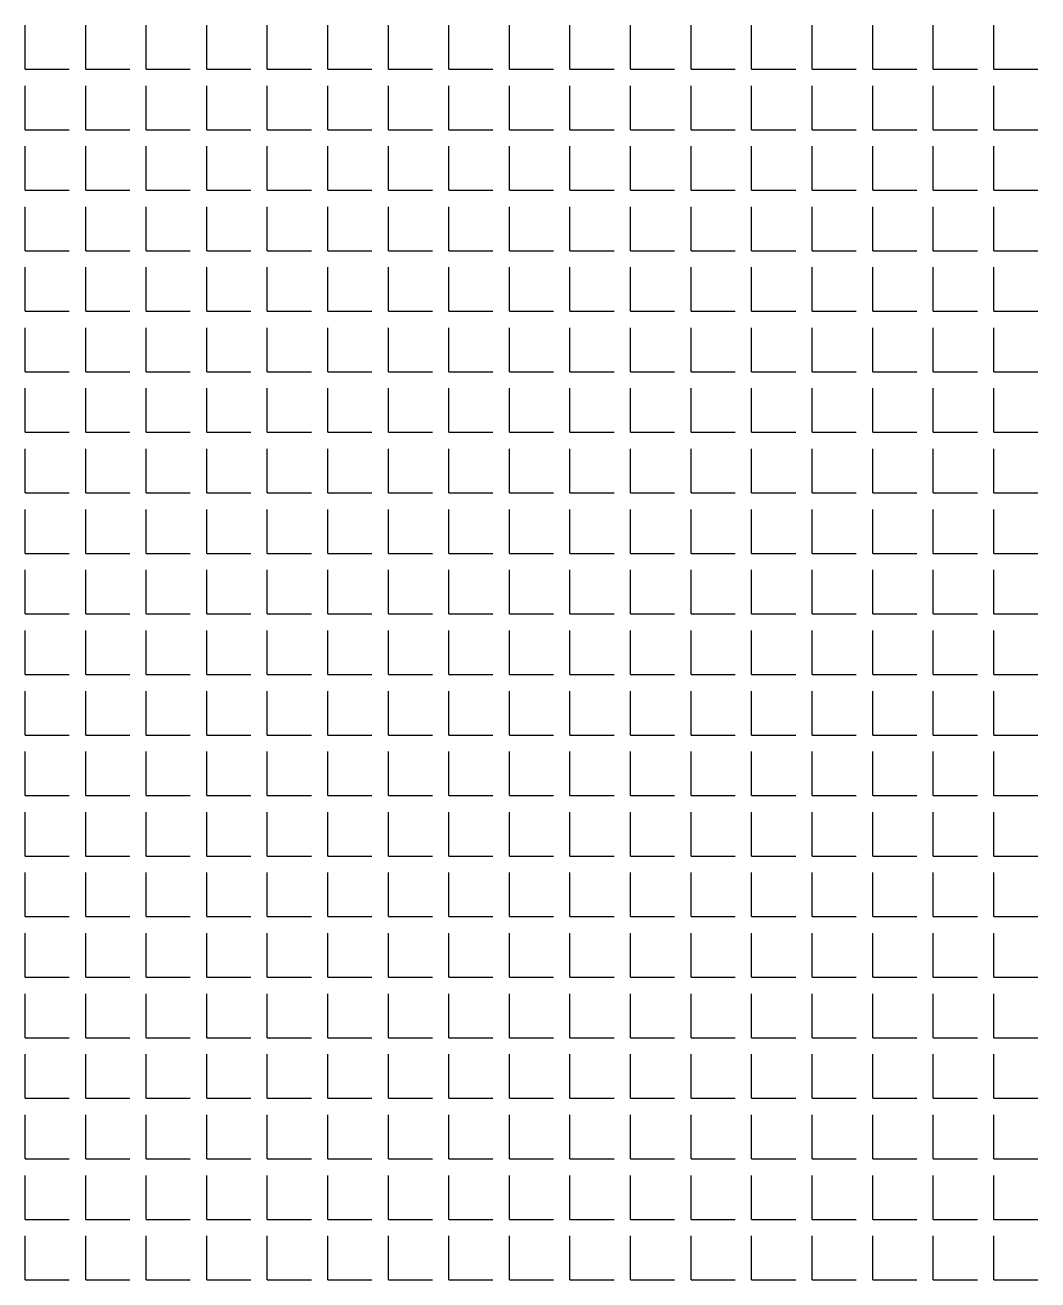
# Model space of a CAD drawing. Header units: millimetres. Extents: x -2063041 to -1932644, y 197605868 to 197643080.
# Drawn here: x -2047308.3 to -2047221.1, y 197627154.7 to 197627262.8 of the extents above; entities that cross this region are included whole.
import ezdxf

# ---------------------------------------------------------------- set-up
doc = ezdxf.new("R2010")
doc.units = ezdxf.units.MM
doc.layers.add('СКУД', color=7, linetype='Continuous')

msp = doc.modelspace()

# ---------------------------------------------------------------- linework, layer by layer
at = {"layer": 'СКУД', "color": 18, "true_color": 0x000000}
for p, q in [((-2047308.32, 197627258.99), (-2047308.32, 197627262.78)), ((-2047303.1, 197627258.99), (-2047303.1, 197627262.78)), ((-2047297.89, 197627258.99), (-2047297.89, 197627262.78)), ((-2047292.68, 197627258.99), (-2047292.68, 197627262.78)), ((-2047287.46, 197627258.99), (-2047287.46, 197627262.78)), ((-2047282.25, 197627258.99), (-2047282.25, 197627262.78)), ((-2047277.04, 197627258.99), (-2047277.04, 197627262.78)), ((-2047271.82, 197627258.99), (-2047271.82, 197627262.78)), ((-2047266.61, 197627258.99), (-2047266.61, 197627262.78)), ((-2047261.4, 197627258.99), (-2047261.4, 197627262.78)), ((-2047256.18, 197627258.99), (-2047256.18, 197627262.78)), ((-2047250.97, 197627258.99), (-2047250.97, 197627262.78)), ((-2047245.76, 197627258.99), (-2047245.76, 197627262.78)), ((-2047240.54, 197627258.99), (-2047240.54, 197627262.78)), ((-2047235.33, 197627258.99), (-2047235.33, 197627262.78)), ((-2047230.12, 197627258.99), (-2047230.12, 197627262.78)), ((-2047224.9, 197627258.99), (-2047224.9, 197627262.78)), ((-2047308.32, 197627258.99), (-2047304.52, 197627258.99)), ((-2047303.1, 197627258.99), (-2047299.31, 197627258.99)), ((-2047297.89, 197627258.99), (-2047294.1, 197627258.99)), ((-2047292.68, 197627258.99), (-2047288.88, 197627258.99)), ((-2047287.46, 197627258.99), (-2047283.67, 197627258.99)), ((-2047282.25, 197627258.99), (-2047278.46, 197627258.99)), ((-2047277.04, 197627258.99), (-2047273.24, 197627258.99)), ((-2047271.82, 197627258.99), (-2047268.03, 197627258.99)), ((-2047266.61, 197627258.99), (-2047262.82, 197627258.99)), ((-2047261.4, 197627258.99), (-2047257.6, 197627258.99)), ((-2047256.18, 197627258.99), (-2047252.39, 197627258.99)), ((-2047250.97, 197627258.99), (-2047247.18, 197627258.99)), ((-2047245.76, 197627258.99), (-2047241.96, 197627258.99)), ((-2047240.54, 197627258.99), (-2047236.75, 197627258.99)), ((-2047235.33, 197627258.99), (-2047231.54, 197627258.99)), ((-2047230.12, 197627258.99), (-2047226.32, 197627258.99)), ((-2047224.9, 197627258.99), (-2047221.11, 197627258.99)), ((-2047308.32, 197627253.77), (-2047308.32, 197627257.56)), ((-2047303.1, 197627253.77), (-2047303.1, 197627257.56)), ((-2047297.89, 197627253.77), (-2047297.89, 197627257.56)), ((-2047292.68, 197627253.77), (-2047292.68, 197627257.56)), ((-2047287.46, 197627253.77), (-2047287.46, 197627257.56)), ((-2047282.25, 197627253.77), (-2047282.25, 197627257.56)), ((-2047277.04, 197627253.77), (-2047277.04, 197627257.56)), ((-2047271.82, 197627253.77), (-2047271.82, 197627257.56)), ((-2047266.61, 197627253.77), (-2047266.61, 197627257.56)), ((-2047261.4, 197627253.77), (-2047261.4, 197627257.56)), ((-2047256.18, 197627253.77), (-2047256.18, 197627257.56)), ((-2047250.97, 197627253.77), (-2047250.97, 197627257.56)), ((-2047245.76, 197627253.77), (-2047245.76, 197627257.56)), ((-2047240.54, 197627253.77), (-2047240.54, 197627257.56)), ((-2047235.33, 197627253.77), (-2047235.33, 197627257.56)), ((-2047230.12, 197627253.77), (-2047230.12, 197627257.56)), ((-2047224.9, 197627253.77), (-2047224.9, 197627257.56)), ((-2047308.32, 197627253.77), (-2047304.52, 197627253.77)), ((-2047303.1, 197627253.77), (-2047299.31, 197627253.77)), ((-2047297.89, 197627253.77), (-2047294.1, 197627253.77)), ((-2047292.68, 197627253.77), (-2047288.88, 197627253.77)), ((-2047287.46, 197627253.77), (-2047283.67, 197627253.77)), ((-2047282.25, 197627253.77), (-2047278.46, 197627253.77)), ((-2047277.04, 197627253.77), (-2047273.24, 197627253.77)), ((-2047271.82, 197627253.77), (-2047268.03, 197627253.77)), ((-2047266.61, 197627253.77), (-2047262.82, 197627253.77)), ((-2047261.4, 197627253.77), (-2047257.6, 197627253.77)), ((-2047256.18, 197627253.77), (-2047252.39, 197627253.77)), ((-2047250.97, 197627253.77), (-2047247.18, 197627253.77)), ((-2047245.76, 197627253.77), (-2047241.96, 197627253.77)), ((-2047240.54, 197627253.77), (-2047236.75, 197627253.77)), ((-2047235.33, 197627253.77), (-2047231.54, 197627253.77)), ((-2047230.12, 197627253.77), (-2047226.32, 197627253.77)), ((-2047224.9, 197627253.77), (-2047221.11, 197627253.77)), ((-2047308.32, 197627248.56), (-2047308.32, 197627252.35)), ((-2047303.1, 197627248.56), (-2047303.1, 197627252.35)), ((-2047297.89, 197627248.56), (-2047297.89, 197627252.35)), ((-2047292.68, 197627248.56), (-2047292.68, 197627252.35)), ((-2047287.46, 197627248.56), (-2047287.46, 197627252.35)), ((-2047282.25, 197627248.56), (-2047282.25, 197627252.35)), ((-2047277.04, 197627248.56), (-2047277.04, 197627252.35)), ((-2047271.82, 197627248.56), (-2047271.82, 197627252.35)), ((-2047266.61, 197627248.56), (-2047266.61, 197627252.35)), ((-2047261.4, 197627248.56), (-2047261.4, 197627252.35)), ((-2047256.18, 197627248.56), (-2047256.18, 197627252.35)), ((-2047250.97, 197627248.56), (-2047250.97, 197627252.35)), ((-2047245.76, 197627248.56), (-2047245.76, 197627252.35)), ((-2047240.54, 197627248.56), (-2047240.54, 197627252.35)), ((-2047235.33, 197627248.56), (-2047235.33, 197627252.35)), ((-2047230.12, 197627248.56), (-2047230.12, 197627252.35)), ((-2047224.9, 197627248.56), (-2047224.9, 197627252.35)), ((-2047308.32, 197627248.56), (-2047304.52, 197627248.56)), ((-2047303.1, 197627248.56), (-2047299.31, 197627248.56)), ((-2047297.89, 197627248.56), (-2047294.1, 197627248.56)), ((-2047292.68, 197627248.56), (-2047288.88, 197627248.56)), ((-2047287.46, 197627248.56), (-2047283.67, 197627248.56)), ((-2047282.25, 197627248.56), (-2047278.46, 197627248.56)), ((-2047277.04, 197627248.56), (-2047273.24, 197627248.56)), ((-2047271.82, 197627248.56), (-2047268.03, 197627248.56)), ((-2047266.61, 197627248.56), (-2047262.82, 197627248.56)), ((-2047261.4, 197627248.56), (-2047257.6, 197627248.56)), ((-2047256.18, 197627248.56), (-2047252.39, 197627248.56)), ((-2047250.97, 197627248.56), (-2047247.18, 197627248.56)), ((-2047245.76, 197627248.56), (-2047241.96, 197627248.56)), ((-2047240.54, 197627248.56), (-2047236.75, 197627248.56)), ((-2047235.33, 197627248.56), (-2047231.54, 197627248.56)), ((-2047230.12, 197627248.56), (-2047226.32, 197627248.56)), ((-2047224.9, 197627248.56), (-2047221.11, 197627248.56)), ((-2047308.32, 197627243.35), (-2047308.32, 197627247.14)), ((-2047303.1, 197627243.35), (-2047303.1, 197627247.14)), ((-2047297.89, 197627243.35), (-2047297.89, 197627247.14)), ((-2047292.68, 197627243.35), (-2047292.68, 197627247.14)), ((-2047287.46, 197627243.35), (-2047287.46, 197627247.14)), ((-2047282.25, 197627243.35), (-2047282.25, 197627247.14)), ((-2047277.04, 197627243.35), (-2047277.04, 197627247.14)), ((-2047271.82, 197627243.35), (-2047271.82, 197627247.14)), ((-2047266.61, 197627243.35), (-2047266.61, 197627247.14)), ((-2047261.4, 197627243.35), (-2047261.4, 197627247.14)), ((-2047256.18, 197627243.35), (-2047256.18, 197627247.14)), ((-2047250.97, 197627243.35), (-2047250.97, 197627247.14)), ((-2047245.76, 197627243.35), (-2047245.76, 197627247.14)), ((-2047240.54, 197627243.35), (-2047240.54, 197627247.14)), ((-2047235.33, 197627243.35), (-2047235.33, 197627247.14)), ((-2047230.12, 197627243.35), (-2047230.12, 197627247.14)), ((-2047224.9, 197627243.35), (-2047224.9, 197627247.14)), ((-2047308.32, 197627243.35), (-2047304.52, 197627243.35)), ((-2047303.1, 197627243.35), (-2047299.31, 197627243.35)), ((-2047297.89, 197627243.35), (-2047294.1, 197627243.35)), ((-2047292.68, 197627243.35), (-2047288.88, 197627243.35)), ((-2047287.46, 197627243.35), (-2047283.67, 197627243.35)), ((-2047282.25, 197627243.35), (-2047278.46, 197627243.35)), ((-2047277.04, 197627243.35), (-2047273.24, 197627243.35)), ((-2047271.82, 197627243.35), (-2047268.03, 197627243.35)), ((-2047266.61, 197627243.35), (-2047262.82, 197627243.35)), ((-2047261.4, 197627243.35), (-2047257.6, 197627243.35)), ((-2047256.18, 197627243.35), (-2047252.39, 197627243.35)), ((-2047250.97, 197627243.35), (-2047247.18, 197627243.35)), ((-2047245.76, 197627243.35), (-2047241.96, 197627243.35)), ((-2047240.54, 197627243.35), (-2047236.75, 197627243.35)), ((-2047235.33, 197627243.35), (-2047231.54, 197627243.35)), ((-2047230.12, 197627243.35), (-2047226.32, 197627243.35)), ((-2047224.9, 197627243.35), (-2047221.11, 197627243.35)), ((-2047308.32, 197627238.13), (-2047308.32, 197627241.92)), ((-2047303.1, 197627238.13), (-2047303.1, 197627241.92)), ((-2047297.89, 197627238.13), (-2047297.89, 197627241.92)), ((-2047292.68, 197627238.13), (-2047292.68, 197627241.92)), ((-2047287.46, 197627238.13), (-2047287.46, 197627241.92)), ((-2047282.25, 197627238.13), (-2047282.25, 197627241.92)), ((-2047277.04, 197627238.13), (-2047277.04, 197627241.92)), ((-2047271.82, 197627238.13), (-2047271.82, 197627241.92)), ((-2047266.61, 197627238.13), (-2047266.61, 197627241.92)), ((-2047261.4, 197627238.13), (-2047261.4, 197627241.92)), ((-2047256.18, 197627238.13), (-2047256.18, 197627241.92)), ((-2047250.97, 197627238.13), (-2047250.97, 197627241.92)), ((-2047245.76, 197627238.13), (-2047245.76, 197627241.92)), ((-2047240.54, 197627238.13), (-2047240.54, 197627241.92)), ((-2047235.33, 197627238.13), (-2047235.33, 197627241.92)), ((-2047230.12, 197627238.13), (-2047230.12, 197627241.92)), ((-2047224.9, 197627238.13), (-2047224.9, 197627241.92)), ((-2047308.32, 197627238.13), (-2047304.52, 197627238.13)), ((-2047303.1, 197627238.13), (-2047299.31, 197627238.13)), ((-2047297.89, 197627238.13), (-2047294.1, 197627238.13)), ((-2047292.68, 197627238.13), (-2047288.88, 197627238.13)), ((-2047287.46, 197627238.13), (-2047283.67, 197627238.13)), ((-2047282.25, 197627238.13), (-2047278.46, 197627238.13)), ((-2047277.04, 197627238.13), (-2047273.24, 197627238.13)), ((-2047271.82, 197627238.13), (-2047268.03, 197627238.13)), ((-2047266.61, 197627238.13), (-2047262.82, 197627238.13)), ((-2047261.4, 197627238.13), (-2047257.6, 197627238.13)), ((-2047256.18, 197627238.13), (-2047252.39, 197627238.13)), ((-2047250.97, 197627238.13), (-2047247.18, 197627238.13)), ((-2047245.76, 197627238.13), (-2047241.96, 197627238.13)), ((-2047240.54, 197627238.13), (-2047236.75, 197627238.13)), ((-2047235.33, 197627238.13), (-2047231.54, 197627238.13)), ((-2047230.12, 197627238.13), (-2047226.32, 197627238.13)), ((-2047224.9, 197627238.13), (-2047221.11, 197627238.13)), ((-2047308.32, 197627232.92), (-2047308.32, 197627236.71)), ((-2047303.1, 197627232.92), (-2047303.1, 197627236.71)), ((-2047297.89, 197627232.92), (-2047297.89, 197627236.71)), ((-2047292.68, 197627232.92), (-2047292.68, 197627236.71)), ((-2047287.46, 197627232.92), (-2047287.46, 197627236.71)), ((-2047282.25, 197627232.92), (-2047282.25, 197627236.71)), ((-2047277.04, 197627232.92), (-2047277.04, 197627236.71)), ((-2047271.82, 197627232.92), (-2047271.82, 197627236.71)), ((-2047266.61, 197627232.92), (-2047266.61, 197627236.71)), ((-2047261.4, 197627232.92), (-2047261.4, 197627236.71)), ((-2047256.18, 197627232.92), (-2047256.18, 197627236.71)), ((-2047250.97, 197627232.92), (-2047250.97, 197627236.71)), ((-2047245.76, 197627232.92), (-2047245.76, 197627236.71)), ((-2047240.54, 197627232.92), (-2047240.54, 197627236.71)), ((-2047235.33, 197627232.92), (-2047235.33, 197627236.71)), ((-2047230.12, 197627232.92), (-2047230.12, 197627236.71)), ((-2047224.9, 197627232.92), (-2047224.9, 197627236.71)), ((-2047308.32, 197627232.92), (-2047304.52, 197627232.92)), ((-2047303.1, 197627232.92), (-2047299.31, 197627232.92)), ((-2047297.89, 197627232.92), (-2047294.1, 197627232.92)), ((-2047292.68, 197627232.92), (-2047288.88, 197627232.92)), ((-2047287.46, 197627232.92), (-2047283.67, 197627232.92)), ((-2047282.25, 197627232.92), (-2047278.46, 197627232.92)), ((-2047277.04, 197627232.92), (-2047273.24, 197627232.92)), ((-2047271.82, 197627232.92), (-2047268.03, 197627232.92)), ((-2047266.61, 197627232.92), (-2047262.82, 197627232.92)), ((-2047261.4, 197627232.92), (-2047257.6, 197627232.92)), ((-2047256.18, 197627232.92), (-2047252.39, 197627232.92)), ((-2047250.97, 197627232.92), (-2047247.18, 197627232.92)), ((-2047245.76, 197627232.92), (-2047241.96, 197627232.92)), ((-2047240.54, 197627232.92), (-2047236.75, 197627232.92)), ((-2047235.33, 197627232.92), (-2047231.54, 197627232.92)), ((-2047230.12, 197627232.92), (-2047226.32, 197627232.92)), ((-2047224.9, 197627232.92), (-2047221.11, 197627232.92)), ((-2047308.32, 197627227.71), (-2047308.32, 197627231.5)), ((-2047303.1, 197627227.71), (-2047303.1, 197627231.5)), ((-2047297.89, 197627227.71), (-2047297.89, 197627231.5)), ((-2047292.68, 197627227.71), (-2047292.68, 197627231.5)), ((-2047287.46, 197627227.71), (-2047287.46, 197627231.5)), ((-2047282.25, 197627227.71), (-2047282.25, 197627231.5)), ((-2047277.04, 197627227.71), (-2047277.04, 197627231.5)), ((-2047271.82, 197627227.71), (-2047271.82, 197627231.5)), ((-2047266.61, 197627227.71), (-2047266.61, 197627231.5)), ((-2047261.4, 197627227.71), (-2047261.4, 197627231.5)), ((-2047256.18, 197627227.71), (-2047256.18, 197627231.5)), ((-2047250.97, 197627227.71), (-2047250.97, 197627231.5)), ((-2047245.76, 197627227.71), (-2047245.76, 197627231.5)), ((-2047240.54, 197627227.71), (-2047240.54, 197627231.5)), ((-2047235.33, 197627227.71), (-2047235.33, 197627231.5)), ((-2047230.12, 197627227.71), (-2047230.12, 197627231.5)), ((-2047224.9, 197627227.71), (-2047224.9, 197627231.5)), ((-2047308.32, 197627227.71), (-2047304.52, 197627227.71)), ((-2047303.1, 197627227.71), (-2047299.31, 197627227.71)), ((-2047297.89, 197627227.71), (-2047294.1, 197627227.71)), ((-2047292.68, 197627227.71), (-2047288.88, 197627227.71)), ((-2047287.46, 197627227.71), (-2047283.67, 197627227.71)), ((-2047282.25, 197627227.71), (-2047278.46, 197627227.71)), ((-2047277.04, 197627227.71), (-2047273.24, 197627227.71)), ((-2047271.82, 197627227.71), (-2047268.03, 197627227.71)), ((-2047266.61, 197627227.71), (-2047262.82, 197627227.71)), ((-2047261.4, 197627227.71), (-2047257.6, 197627227.71)), ((-2047256.18, 197627227.71), (-2047252.39, 197627227.71)), ((-2047250.97, 197627227.71), (-2047247.18, 197627227.71)), ((-2047245.76, 197627227.71), (-2047241.96, 197627227.71)), ((-2047240.54, 197627227.71), (-2047236.75, 197627227.71)), ((-2047235.33, 197627227.71), (-2047231.54, 197627227.71)), ((-2047230.12, 197627227.71), (-2047226.32, 197627227.71)), ((-2047224.9, 197627227.71), (-2047221.11, 197627227.71)), ((-2047308.32, 197627222.49), (-2047308.32, 197627226.28)), ((-2047303.1, 197627222.49), (-2047303.1, 197627226.28)), ((-2047297.89, 197627222.49), (-2047297.89, 197627226.28)), ((-2047292.68, 197627222.49), (-2047292.68, 197627226.28)), ((-2047287.46, 197627222.49), (-2047287.46, 197627226.28)), ((-2047282.25, 197627222.49), (-2047282.25, 197627226.28)), ((-2047277.04, 197627222.49), (-2047277.04, 197627226.28)), ((-2047271.82, 197627222.49), (-2047271.82, 197627226.28)), ((-2047266.61, 197627222.49), (-2047266.61, 197627226.28)), ((-2047261.4, 197627222.49), (-2047261.4, 197627226.28)), ((-2047256.18, 197627222.49), (-2047256.18, 197627226.28)), ((-2047250.97, 197627222.49), (-2047250.97, 197627226.28)), ((-2047245.76, 197627222.49), (-2047245.76, 197627226.28)), ((-2047240.54, 197627222.49), (-2047240.54, 197627226.28)), ((-2047235.33, 197627222.49), (-2047235.33, 197627226.28)), ((-2047230.12, 197627222.49), (-2047230.12, 197627226.28)), ((-2047224.9, 197627222.49), (-2047224.9, 197627226.28)), ((-2047308.32, 197627222.49), (-2047304.52, 197627222.49)), ((-2047303.1, 197627222.49), (-2047299.31, 197627222.49)), ((-2047297.89, 197627222.49), (-2047294.1, 197627222.49)), ((-2047292.68, 197627222.49), (-2047288.88, 197627222.49)), ((-2047287.46, 197627222.49), (-2047283.67, 197627222.49)), ((-2047282.25, 197627222.49), (-2047278.46, 197627222.49)), ((-2047277.04, 197627222.49), (-2047273.24, 197627222.49)), ((-2047271.82, 197627222.49), (-2047268.03, 197627222.49)), ((-2047266.61, 197627222.49), (-2047262.82, 197627222.49)), ((-2047261.4, 197627222.49), (-2047257.6, 197627222.49)), ((-2047256.18, 197627222.49), (-2047252.39, 197627222.49)), ((-2047250.97, 197627222.49), (-2047247.18, 197627222.49)), ((-2047245.76, 197627222.49), (-2047241.96, 197627222.49)), ((-2047240.54, 197627222.49), (-2047236.75, 197627222.49)), ((-2047235.33, 197627222.49), (-2047231.54, 197627222.49)), ((-2047230.12, 197627222.49), (-2047226.32, 197627222.49)), ((-2047224.9, 197627222.49), (-2047221.11, 197627222.49)), ((-2047308.32, 197627217.28), (-2047308.32, 197627221.07)), ((-2047303.1, 197627217.28), (-2047303.1, 197627221.07)), ((-2047297.89, 197627217.28), (-2047297.89, 197627221.07)), ((-2047292.68, 197627217.28), (-2047292.68, 197627221.07)), ((-2047287.46, 197627217.28), (-2047287.46, 197627221.07)), ((-2047282.25, 197627217.28), (-2047282.25, 197627221.07)), ((-2047277.04, 197627217.28), (-2047277.04, 197627221.07)), ((-2047271.82, 197627217.28), (-2047271.82, 197627221.07)), ((-2047266.61, 197627217.28), (-2047266.61, 197627221.07)), ((-2047261.4, 197627217.28), (-2047261.4, 197627221.07)), ((-2047256.18, 197627217.28), (-2047256.18, 197627221.07)), ((-2047250.97, 197627217.28), (-2047250.97, 197627221.07)), ((-2047245.76, 197627217.28), (-2047245.76, 197627221.07)), ((-2047240.54, 197627217.28), (-2047240.54, 197627221.07)), ((-2047235.33, 197627217.28), (-2047235.33, 197627221.07)), ((-2047230.12, 197627217.28), (-2047230.12, 197627221.07)), ((-2047224.9, 197627217.28), (-2047224.9, 197627221.07)), ((-2047308.32, 197627217.28), (-2047304.52, 197627217.28)), ((-2047303.1, 197627217.28), (-2047299.31, 197627217.28)), ((-2047297.89, 197627217.28), (-2047294.1, 197627217.28)), ((-2047292.68, 197627217.28), (-2047288.88, 197627217.28)), ((-2047287.46, 197627217.28), (-2047283.67, 197627217.28)), ((-2047282.25, 197627217.28), (-2047278.46, 197627217.28)), ((-2047277.04, 197627217.28), (-2047273.24, 197627217.28)), ((-2047271.82, 197627217.28), (-2047268.03, 197627217.28)), ((-2047266.61, 197627217.28), (-2047262.82, 197627217.28)), ((-2047261.4, 197627217.28), (-2047257.6, 197627217.28)), ((-2047256.18, 197627217.28), (-2047252.39, 197627217.28)), ((-2047250.97, 197627217.28), (-2047247.18, 197627217.28)), ((-2047245.76, 197627217.28), (-2047241.96, 197627217.28)), ((-2047240.54, 197627217.28), (-2047236.75, 197627217.28)), ((-2047235.33, 197627217.28), (-2047231.54, 197627217.28)), ((-2047230.12, 197627217.28), (-2047226.32, 197627217.28)), ((-2047224.9, 197627217.28), (-2047221.11, 197627217.28)), ((-2047308.32, 197627212.07), (-2047308.32, 197627215.86)), ((-2047303.1, 197627212.07), (-2047303.1, 197627215.86)), ((-2047297.89, 197627212.07), (-2047297.89, 197627215.86)), ((-2047292.68, 197627212.07), (-2047292.68, 197627215.86)), ((-2047287.46, 197627212.07), (-2047287.46, 197627215.86)), ((-2047282.25, 197627212.07), (-2047282.25, 197627215.86)), ((-2047277.04, 197627212.07), (-2047277.04, 197627215.86)), ((-2047271.82, 197627212.07), (-2047271.82, 197627215.86)), ((-2047266.61, 197627212.07), (-2047266.61, 197627215.86)), ((-2047261.4, 197627212.07), (-2047261.4, 197627215.86)), ((-2047256.18, 197627212.07), (-2047256.18, 197627215.86)), ((-2047250.97, 197627212.07), (-2047250.97, 197627215.86)), ((-2047245.76, 197627212.07), (-2047245.76, 197627215.86)), ((-2047240.54, 197627212.07), (-2047240.54, 197627215.86)), ((-2047235.33, 197627212.07), (-2047235.33, 197627215.86)), ((-2047230.12, 197627212.07), (-2047230.12, 197627215.86)), ((-2047224.9, 197627212.07), (-2047224.9, 197627215.86)), ((-2047308.32, 197627212.07), (-2047304.52, 197627212.07)), ((-2047303.1, 197627212.07), (-2047299.31, 197627212.07)), ((-2047297.89, 197627212.07), (-2047294.1, 197627212.07)), ((-2047292.68, 197627212.07), (-2047288.88, 197627212.07)), ((-2047287.46, 197627212.07), (-2047283.67, 197627212.07)), ((-2047282.25, 197627212.07), (-2047278.46, 197627212.07)), ((-2047277.04, 197627212.07), (-2047273.24, 197627212.07)), ((-2047271.82, 197627212.07), (-2047268.03, 197627212.07)), ((-2047266.61, 197627212.07), (-2047262.82, 197627212.07)), ((-2047261.4, 197627212.07), (-2047257.6, 197627212.07)), ((-2047256.18, 197627212.07), (-2047252.39, 197627212.07)), ((-2047250.97, 197627212.07), (-2047247.18, 197627212.07)), ((-2047245.76, 197627212.07), (-2047241.96, 197627212.07)), ((-2047240.54, 197627212.07), (-2047236.75, 197627212.07)), ((-2047235.33, 197627212.07), (-2047231.54, 197627212.07)), ((-2047230.12, 197627212.07), (-2047226.32, 197627212.07)), ((-2047224.9, 197627212.07), (-2047221.11, 197627212.07)), ((-2047308.32, 197627206.85), (-2047308.32, 197627210.64)), ((-2047303.1, 197627206.85), (-2047303.1, 197627210.64)), ((-2047297.89, 197627206.85), (-2047297.89, 197627210.64)), ((-2047292.68, 197627206.85), (-2047292.68, 197627210.64)), ((-2047287.46, 197627206.85), (-2047287.46, 197627210.64)), ((-2047282.25, 197627206.85), (-2047282.25, 197627210.64)), ((-2047277.04, 197627206.85), (-2047277.04, 197627210.64)), ((-2047271.82, 197627206.85), (-2047271.82, 197627210.64)), ((-2047266.61, 197627206.85), (-2047266.61, 197627210.64)), ((-2047261.4, 197627206.85), (-2047261.4, 197627210.64)), ((-2047256.18, 197627206.85), (-2047256.18, 197627210.64)), ((-2047250.97, 197627206.85), (-2047250.97, 197627210.64)), ((-2047245.76, 197627206.85), (-2047245.76, 197627210.64)), ((-2047240.54, 197627206.85), (-2047240.54, 197627210.64)), ((-2047235.33, 197627206.85), (-2047235.33, 197627210.64)), ((-2047230.12, 197627206.85), (-2047230.12, 197627210.64)), ((-2047224.9, 197627206.85), (-2047224.9, 197627210.64)), ((-2047308.32, 197627206.85), (-2047304.52, 197627206.85)), ((-2047303.1, 197627206.85), (-2047299.31, 197627206.85)), ((-2047297.89, 197627206.85), (-2047294.1, 197627206.85)), ((-2047292.68, 197627206.85), (-2047288.88, 197627206.85)), ((-2047287.46, 197627206.85), (-2047283.67, 197627206.85)), ((-2047282.25, 197627206.85), (-2047278.46, 197627206.85)), ((-2047277.04, 197627206.85), (-2047273.24, 197627206.85)), ((-2047271.82, 197627206.85), (-2047268.03, 197627206.85)), ((-2047266.61, 197627206.85), (-2047262.82, 197627206.85)), ((-2047261.4, 197627206.85), (-2047257.6, 197627206.85)), ((-2047256.18, 197627206.85), (-2047252.39, 197627206.85)), ((-2047250.97, 197627206.85), (-2047247.18, 197627206.85)), ((-2047245.76, 197627206.85), (-2047241.96, 197627206.85)), ((-2047240.54, 197627206.85), (-2047236.75, 197627206.85)), ((-2047235.33, 197627206.85), (-2047231.54, 197627206.85)), ((-2047230.12, 197627206.85), (-2047226.32, 197627206.85)), ((-2047224.9, 197627206.85), (-2047221.11, 197627206.85)), ((-2047308.32, 197627201.64), (-2047308.32, 197627205.43)), ((-2047303.1, 197627201.64), (-2047303.1, 197627205.43)), ((-2047297.89, 197627201.64), (-2047297.89, 197627205.43)), ((-2047292.68, 197627201.64), (-2047292.68, 197627205.43)), ((-2047287.46, 197627201.64), (-2047287.46, 197627205.43)), ((-2047282.25, 197627201.64), (-2047282.25, 197627205.43)), ((-2047277.04, 197627201.64), (-2047277.04, 197627205.43)), ((-2047271.82, 197627201.64), (-2047271.82, 197627205.43)), ((-2047266.61, 197627201.64), (-2047266.61, 197627205.43)), ((-2047261.4, 197627201.64), (-2047261.4, 197627205.43)), ((-2047256.18, 197627201.64), (-2047256.18, 197627205.43)), ((-2047250.97, 197627201.64), (-2047250.97, 197627205.43)), ((-2047245.76, 197627201.64), (-2047245.76, 197627205.43)), ((-2047240.54, 197627201.64), (-2047240.54, 197627205.43)), ((-2047235.33, 197627201.64), (-2047235.33, 197627205.43)), ((-2047230.12, 197627201.64), (-2047230.12, 197627205.43)), ((-2047224.9, 197627201.64), (-2047224.9, 197627205.43)), ((-2047308.32, 197627201.64), (-2047304.52, 197627201.64)), ((-2047303.1, 197627201.64), (-2047299.31, 197627201.64)), ((-2047297.89, 197627201.64), (-2047294.1, 197627201.64)), ((-2047292.68, 197627201.64), (-2047288.88, 197627201.64)), ((-2047287.46, 197627201.64), (-2047283.67, 197627201.64)), ((-2047282.25, 197627201.64), (-2047278.46, 197627201.64)), ((-2047277.04, 197627201.64), (-2047273.24, 197627201.64)), ((-2047271.82, 197627201.64), (-2047268.03, 197627201.64)), ((-2047266.61, 197627201.64), (-2047262.82, 197627201.64)), ((-2047261.4, 197627201.64), (-2047257.6, 197627201.64)), ((-2047256.18, 197627201.64), (-2047252.39, 197627201.64)), ((-2047250.97, 197627201.64), (-2047247.18, 197627201.64)), ((-2047245.76, 197627201.64), (-2047241.96, 197627201.64)), ((-2047240.54, 197627201.64), (-2047236.75, 197627201.64)), ((-2047235.33, 197627201.64), (-2047231.54, 197627201.64)), ((-2047230.12, 197627201.64), (-2047226.32, 197627201.64)), ((-2047224.9, 197627201.64), (-2047221.11, 197627201.64)), ((-2047308.32, 197627196.43), (-2047308.32, 197627200.22)), ((-2047303.1, 197627196.43), (-2047303.1, 197627200.22)), ((-2047297.89, 197627196.43), (-2047297.89, 197627200.22)), ((-2047292.68, 197627196.43), (-2047292.68, 197627200.22)), ((-2047287.46, 197627196.43), (-2047287.46, 197627200.22)), ((-2047282.25, 197627196.43), (-2047282.25, 197627200.22)), ((-2047277.04, 197627196.43), (-2047277.04, 197627200.22)), ((-2047271.82, 197627196.43), (-2047271.82, 197627200.22)), ((-2047266.61, 197627196.43), (-2047266.61, 197627200.22)), ((-2047261.4, 197627196.43), (-2047261.4, 197627200.22)), ((-2047256.18, 197627196.43), (-2047256.18, 197627200.22)), ((-2047250.97, 197627196.43), (-2047250.97, 197627200.22)), ((-2047245.76, 197627196.43), (-2047245.76, 197627200.22)), ((-2047240.54, 197627196.43), (-2047240.54, 197627200.22)), ((-2047235.33, 197627196.43), (-2047235.33, 197627200.22)), ((-2047230.12, 197627196.43), (-2047230.12, 197627200.22)), ((-2047224.9, 197627196.43), (-2047224.9, 197627200.22)), ((-2047308.32, 197627196.43), (-2047304.52, 197627196.43)), ((-2047303.1, 197627196.43), (-2047299.31, 197627196.43)), ((-2047297.89, 197627196.43), (-2047294.1, 197627196.43)), ((-2047292.68, 197627196.43), (-2047288.88, 197627196.43)), ((-2047287.46, 197627196.43), (-2047283.67, 197627196.43)), ((-2047282.25, 197627196.43), (-2047278.46, 197627196.43)), ((-2047277.04, 197627196.43), (-2047273.24, 197627196.43)), ((-2047271.82, 197627196.43), (-2047268.03, 197627196.43)), ((-2047266.61, 197627196.43), (-2047262.82, 197627196.43)), ((-2047261.4, 197627196.43), (-2047257.6, 197627196.43)), ((-2047256.18, 197627196.43), (-2047252.39, 197627196.43)), ((-2047250.97, 197627196.43), (-2047247.18, 197627196.43)), ((-2047245.76, 197627196.43), (-2047241.96, 197627196.43)), ((-2047240.54, 197627196.43), (-2047236.75, 197627196.43)), ((-2047235.33, 197627196.43), (-2047231.54, 197627196.43)), ((-2047230.12, 197627196.43), (-2047226.32, 197627196.43)), ((-2047224.9, 197627196.43), (-2047221.11, 197627196.43)), ((-2047308.32, 197627191.21), (-2047308.32, 197627195)), ((-2047303.1, 197627191.21), (-2047303.1, 197627195)), ((-2047297.89, 197627191.21), (-2047297.89, 197627195)), ((-2047292.68, 197627191.21), (-2047292.68, 197627195)), ((-2047287.46, 197627191.21), (-2047287.46, 197627195)), ((-2047282.25, 197627191.21), (-2047282.25, 197627195)), ((-2047277.04, 197627191.21), (-2047277.04, 197627195)), ((-2047271.82, 197627191.21), (-2047271.82, 197627195)), ((-2047266.61, 197627191.21), (-2047266.61, 197627195)), ((-2047261.4, 197627191.21), (-2047261.4, 197627195)), ((-2047256.18, 197627191.21), (-2047256.18, 197627195)), ((-2047250.97, 197627191.21), (-2047250.97, 197627195)), ((-2047245.76, 197627191.21), (-2047245.76, 197627195)), ((-2047240.54, 197627191.21), (-2047240.54, 197627195)), ((-2047235.33, 197627191.21), (-2047235.33, 197627195)), ((-2047230.12, 197627191.21), (-2047230.12, 197627195)), ((-2047224.9, 197627191.21), (-2047224.9, 197627195)), ((-2047308.32, 197627191.21), (-2047304.52, 197627191.21)), ((-2047303.1, 197627191.21), (-2047299.31, 197627191.21)), ((-2047297.89, 197627191.21), (-2047294.1, 197627191.21)), ((-2047292.68, 197627191.21), (-2047288.88, 197627191.21)), ((-2047287.46, 197627191.21), (-2047283.67, 197627191.21)), ((-2047282.25, 197627191.21), (-2047278.46, 197627191.21)), ((-2047277.04, 197627191.21), (-2047273.24, 197627191.21)), ((-2047271.82, 197627191.21), (-2047268.03, 197627191.21)), ((-2047266.61, 197627191.21), (-2047262.82, 197627191.21)), ((-2047261.4, 197627191.21), (-2047257.6, 197627191.21)), ((-2047256.18, 197627191.21), (-2047252.39, 197627191.21)), ((-2047250.97, 197627191.21), (-2047247.18, 197627191.21)), ((-2047245.76, 197627191.21), (-2047241.96, 197627191.21)), ((-2047240.54, 197627191.21), (-2047236.75, 197627191.21)), ((-2047235.33, 197627191.21), (-2047231.54, 197627191.21)), ((-2047230.12, 197627191.21), (-2047226.32, 197627191.21)), ((-2047224.9, 197627191.21), (-2047221.11, 197627191.21)), ((-2047308.32, 197627186), (-2047308.32, 197627189.79)), ((-2047303.1, 197627186), (-2047303.1, 197627189.79)), ((-2047297.89, 197627186), (-2047297.89, 197627189.79)), ((-2047292.68, 197627186), (-2047292.68, 197627189.79)), ((-2047287.46, 197627186), (-2047287.46, 197627189.79)), ((-2047282.25, 197627186), (-2047282.25, 197627189.79)), ((-2047277.04, 197627186), (-2047277.04, 197627189.79)), ((-2047271.82, 197627186), (-2047271.82, 197627189.79)), ((-2047266.61, 197627186), (-2047266.61, 197627189.79)), ((-2047261.4, 197627186), (-2047261.4, 197627189.79)), ((-2047256.18, 197627186), (-2047256.18, 197627189.79)), ((-2047250.97, 197627186), (-2047250.97, 197627189.79)), ((-2047245.76, 197627186), (-2047245.76, 197627189.79)), ((-2047240.54, 197627186), (-2047240.54, 197627189.79)), ((-2047235.33, 197627186), (-2047235.33, 197627189.79)), ((-2047230.12, 197627186), (-2047230.12, 197627189.79)), ((-2047224.9, 197627186), (-2047224.9, 197627189.79)), ((-2047308.32, 197627186), (-2047304.52, 197627186)), ((-2047303.1, 197627186), (-2047299.31, 197627186)), ((-2047297.89, 197627186), (-2047294.1, 197627186)), ((-2047292.68, 197627186), (-2047288.88, 197627186)), ((-2047287.46, 197627186), (-2047283.67, 197627186)), ((-2047282.25, 197627186), (-2047278.46, 197627186)), ((-2047277.04, 197627186), (-2047273.24, 197627186)), ((-2047271.82, 197627186), (-2047268.03, 197627186)), ((-2047266.61, 197627186), (-2047262.82, 197627186)), ((-2047261.4, 197627186), (-2047257.6, 197627186)), ((-2047256.18, 197627186), (-2047252.39, 197627186)), ((-2047250.97, 197627186), (-2047247.18, 197627186)), ((-2047245.76, 197627186), (-2047241.96, 197627186)), ((-2047240.54, 197627186), (-2047236.75, 197627186)), ((-2047235.33, 197627186), (-2047231.54, 197627186)), ((-2047230.12, 197627186), (-2047226.32, 197627186)), ((-2047224.9, 197627186), (-2047221.11, 197627186)), ((-2047308.32, 197627180.79), (-2047308.32, 197627184.58)), ((-2047303.1, 197627180.79), (-2047303.1, 197627184.58)), ((-2047297.89, 197627180.79), (-2047297.89, 197627184.58)), ((-2047292.68, 197627180.79), (-2047292.68, 197627184.58)), ((-2047287.46, 197627180.79), (-2047287.46, 197627184.58)), ((-2047282.25, 197627180.79), (-2047282.25, 197627184.58)), ((-2047277.04, 197627180.79), (-2047277.04, 197627184.58)), ((-2047271.82, 197627180.79), (-2047271.82, 197627184.58)), ((-2047266.61, 197627180.79), (-2047266.61, 197627184.58)), ((-2047261.4, 197627180.79), (-2047261.4, 197627184.58)), ((-2047256.18, 197627180.79), (-2047256.18, 197627184.58)), ((-2047250.97, 197627180.79), (-2047250.97, 197627184.58)), ((-2047245.76, 197627180.79), (-2047245.76, 197627184.58)), ((-2047240.54, 197627180.79), (-2047240.54, 197627184.58)), ((-2047235.33, 197627180.79), (-2047235.33, 197627184.58)), ((-2047230.12, 197627180.79), (-2047230.12, 197627184.58)), ((-2047224.9, 197627180.79), (-2047224.9, 197627184.58)), ((-2047308.32, 197627180.79), (-2047304.52, 197627180.79)), ((-2047303.1, 197627180.79), (-2047299.31, 197627180.79)), ((-2047297.89, 197627180.79), (-2047294.1, 197627180.79)), ((-2047292.68, 197627180.79), (-2047288.88, 197627180.79)), ((-2047287.46, 197627180.79), (-2047283.67, 197627180.79)), ((-2047282.25, 197627180.79), (-2047278.46, 197627180.79)), ((-2047277.04, 197627180.79), (-2047273.24, 197627180.79)), ((-2047271.82, 197627180.79), (-2047268.03, 197627180.79)), ((-2047266.61, 197627180.79), (-2047262.82, 197627180.79)), ((-2047261.4, 197627180.79), (-2047257.6, 197627180.79)), ((-2047256.18, 197627180.79), (-2047252.39, 197627180.79)), ((-2047250.97, 197627180.79), (-2047247.18, 197627180.79)), ((-2047245.76, 197627180.79), (-2047241.96, 197627180.79)), ((-2047240.54, 197627180.79), (-2047236.75, 197627180.79)), ((-2047235.33, 197627180.79), (-2047231.54, 197627180.79)), ((-2047230.12, 197627180.79), (-2047226.32, 197627180.79)), ((-2047224.9, 197627180.79), (-2047221.11, 197627180.79)), ((-2047308.32, 197627175.57), (-2047308.32, 197627179.36)), ((-2047303.1, 197627175.57), (-2047303.1, 197627179.36)), ((-2047297.89, 197627175.57), (-2047297.89, 197627179.36)), ((-2047292.68, 197627175.57), (-2047292.68, 197627179.36)), ((-2047287.46, 197627175.57), (-2047287.46, 197627179.36)), ((-2047282.25, 197627175.57), (-2047282.25, 197627179.36)), ((-2047277.04, 197627175.57), (-2047277.04, 197627179.36)), ((-2047271.82, 197627175.57), (-2047271.82, 197627179.36)), ((-2047266.61, 197627175.57), (-2047266.61, 197627179.36)), ((-2047261.4, 197627175.57), (-2047261.4, 197627179.36)), ((-2047256.18, 197627175.57), (-2047256.18, 197627179.36)), ((-2047250.97, 197627175.57), (-2047250.97, 197627179.36)), ((-2047245.76, 197627175.57), (-2047245.76, 197627179.36)), ((-2047240.54, 197627175.57), (-2047240.54, 197627179.36)), ((-2047235.33, 197627175.57), (-2047235.33, 197627179.36)), ((-2047230.12, 197627175.57), (-2047230.12, 197627179.36)), ((-2047224.9, 197627175.57), (-2047224.9, 197627179.36)), ((-2047308.32, 197627175.57), (-2047304.52, 197627175.57)), ((-2047303.1, 197627175.57), (-2047299.31, 197627175.57)), ((-2047297.89, 197627175.57), (-2047294.1, 197627175.57)), ((-2047292.68, 197627175.57), (-2047288.88, 197627175.57)), ((-2047287.46, 197627175.57), (-2047283.67, 197627175.57)), ((-2047282.25, 197627175.57), (-2047278.46, 197627175.57)), ((-2047277.04, 197627175.57), (-2047273.24, 197627175.57)), ((-2047271.82, 197627175.57), (-2047268.03, 197627175.57)), ((-2047266.61, 197627175.57), (-2047262.82, 197627175.57)), ((-2047261.4, 197627175.57), (-2047257.6, 197627175.57)), ((-2047256.18, 197627175.57), (-2047252.39, 197627175.57)), ((-2047250.97, 197627175.57), (-2047247.18, 197627175.57)), ((-2047245.76, 197627175.57), (-2047241.96, 197627175.57)), ((-2047240.54, 197627175.57), (-2047236.75, 197627175.57)), ((-2047235.33, 197627175.57), (-2047231.54, 197627175.57)), ((-2047230.12, 197627175.57), (-2047226.32, 197627175.57)), ((-2047224.9, 197627175.57), (-2047221.11, 197627175.57)), ((-2047308.32, 197627170.36), (-2047308.32, 197627174.15)), ((-2047303.1, 197627170.36), (-2047303.1, 197627174.15)), ((-2047297.89, 197627170.36), (-2047297.89, 197627174.15)), ((-2047292.68, 197627170.36), (-2047292.68, 197627174.15)), ((-2047287.46, 197627170.36), (-2047287.46, 197627174.15)), ((-2047282.25, 197627170.36), (-2047282.25, 197627174.15)), ((-2047277.04, 197627170.36), (-2047277.04, 197627174.15)), ((-2047271.82, 197627170.36), (-2047271.82, 197627174.15)), ((-2047266.61, 197627170.36), (-2047266.61, 197627174.15)), ((-2047261.4, 197627170.36), (-2047261.4, 197627174.15)), ((-2047256.18, 197627170.36), (-2047256.18, 197627174.15)), ((-2047250.97, 197627170.36), (-2047250.97, 197627174.15)), ((-2047245.76, 197627170.36), (-2047245.76, 197627174.15)), ((-2047240.54, 197627170.36), (-2047240.54, 197627174.15)), ((-2047235.33, 197627170.36), (-2047235.33, 197627174.15)), ((-2047230.12, 197627170.36), (-2047230.12, 197627174.15)), ((-2047224.9, 197627170.36), (-2047224.9, 197627174.15)), ((-2047308.32, 197627170.36), (-2047304.52, 197627170.36)), ((-2047303.1, 197627170.36), (-2047299.31, 197627170.36)), ((-2047297.89, 197627170.36), (-2047294.1, 197627170.36)), ((-2047292.68, 197627170.36), (-2047288.88, 197627170.36)), ((-2047287.46, 197627170.36), (-2047283.67, 197627170.36)), ((-2047282.25, 197627170.36), (-2047278.46, 197627170.36)), ((-2047277.04, 197627170.36), (-2047273.24, 197627170.36)), ((-2047271.82, 197627170.36), (-2047268.03, 197627170.36)), ((-2047266.61, 197627170.36), (-2047262.82, 197627170.36)), ((-2047261.4, 197627170.36), (-2047257.6, 197627170.36)), ((-2047256.18, 197627170.36), (-2047252.39, 197627170.36)), ((-2047250.97, 197627170.36), (-2047247.18, 197627170.36)), ((-2047245.76, 197627170.36), (-2047241.96, 197627170.36)), ((-2047240.54, 197627170.36), (-2047236.75, 197627170.36)), ((-2047235.33, 197627170.36), (-2047231.54, 197627170.36)), ((-2047230.12, 197627170.36), (-2047226.32, 197627170.36)), ((-2047224.9, 197627170.36), (-2047221.11, 197627170.36)), ((-2047308.32, 197627165.15), (-2047308.32, 197627168.94)), ((-2047303.1, 197627165.15), (-2047303.1, 197627168.94)), ((-2047297.89, 197627165.15), (-2047297.89, 197627168.94)), ((-2047292.68, 197627165.15), (-2047292.68, 197627168.94)), ((-2047287.46, 197627165.15), (-2047287.46, 197627168.94)), ((-2047282.25, 197627165.15), (-2047282.25, 197627168.94)), ((-2047277.04, 197627165.15), (-2047277.04, 197627168.94)), ((-2047271.82, 197627165.15), (-2047271.82, 197627168.94)), ((-2047266.61, 197627165.15), (-2047266.61, 197627168.94)), ((-2047261.4, 197627165.15), (-2047261.4, 197627168.94)), ((-2047256.18, 197627165.15), (-2047256.18, 197627168.94)), ((-2047250.97, 197627165.15), (-2047250.97, 197627168.94)), ((-2047245.76, 197627165.15), (-2047245.76, 197627168.94)), ((-2047240.54, 197627165.15), (-2047240.54, 197627168.94)), ((-2047235.33, 197627165.15), (-2047235.33, 197627168.94)), ((-2047230.12, 197627165.15), (-2047230.12, 197627168.94)), ((-2047224.9, 197627165.15), (-2047224.9, 197627168.94)), ((-2047308.32, 197627165.15), (-2047304.52, 197627165.15)), ((-2047303.1, 197627165.15), (-2047299.31, 197627165.15)), ((-2047297.89, 197627165.15), (-2047294.1, 197627165.15)), ((-2047292.68, 197627165.15), (-2047288.88, 197627165.15)), ((-2047287.46, 197627165.15), (-2047283.67, 197627165.15)), ((-2047282.25, 197627165.15), (-2047278.46, 197627165.15)), ((-2047277.04, 197627165.15), (-2047273.24, 197627165.15)), ((-2047271.82, 197627165.15), (-2047268.03, 197627165.15)), ((-2047266.61, 197627165.15), (-2047262.82, 197627165.15)), ((-2047261.4, 197627165.15), (-2047257.6, 197627165.15)), ((-2047256.18, 197627165.15), (-2047252.39, 197627165.15)), ((-2047250.97, 197627165.15), (-2047247.18, 197627165.15)), ((-2047245.76, 197627165.15), (-2047241.96, 197627165.15)), ((-2047240.54, 197627165.15), (-2047236.75, 197627165.15)), ((-2047235.33, 197627165.15), (-2047231.54, 197627165.15)), ((-2047230.12, 197627165.15), (-2047226.32, 197627165.15)), ((-2047224.9, 197627165.15), (-2047221.11, 197627165.15)), ((-2047308.32, 197627159.93), (-2047308.32, 197627163.72)), ((-2047303.1, 197627159.93), (-2047303.1, 197627163.72)), ((-2047297.89, 197627159.93), (-2047297.89, 197627163.72)), ((-2047292.68, 197627159.93), (-2047292.68, 197627163.72)), ((-2047287.46, 197627159.93), (-2047287.46, 197627163.72)), ((-2047282.25, 197627159.93), (-2047282.25, 197627163.72)), ((-2047277.04, 197627159.93), (-2047277.04, 197627163.72)), ((-2047271.82, 197627159.93), (-2047271.82, 197627163.72)), ((-2047266.61, 197627159.93), (-2047266.61, 197627163.72)), ((-2047261.4, 197627159.93), (-2047261.4, 197627163.72)), ((-2047256.18, 197627159.93), (-2047256.18, 197627163.72)), ((-2047250.97, 197627159.93), (-2047250.97, 197627163.72)), ((-2047245.76, 197627159.93), (-2047245.76, 197627163.72)), ((-2047240.54, 197627159.93), (-2047240.54, 197627163.72)), ((-2047235.33, 197627159.93), (-2047235.33, 197627163.72)), ((-2047230.12, 197627159.93), (-2047230.12, 197627163.72)), ((-2047224.9, 197627159.93), (-2047224.9, 197627163.72)), ((-2047308.32, 197627159.93), (-2047304.52, 197627159.93)), ((-2047303.1, 197627159.93), (-2047299.31, 197627159.93)), ((-2047297.89, 197627159.93), (-2047294.1, 197627159.93)), ((-2047292.68, 197627159.93), (-2047288.88, 197627159.93)), ((-2047287.46, 197627159.93), (-2047283.67, 197627159.93)), ((-2047282.25, 197627159.93), (-2047278.46, 197627159.93)), ((-2047277.04, 197627159.93), (-2047273.24, 197627159.93)), ((-2047271.82, 197627159.93), (-2047268.03, 197627159.93)), ((-2047266.61, 197627159.93), (-2047262.82, 197627159.93)), ((-2047261.4, 197627159.93), (-2047257.6, 197627159.93)), ((-2047256.18, 197627159.93), (-2047252.39, 197627159.93)), ((-2047250.97, 197627159.93), (-2047247.18, 197627159.93)), ((-2047245.76, 197627159.93), (-2047241.96, 197627159.93)), ((-2047240.54, 197627159.93), (-2047236.75, 197627159.93)), ((-2047235.33, 197627159.93), (-2047231.54, 197627159.93)), ((-2047230.12, 197627159.93), (-2047226.32, 197627159.93)), ((-2047224.9, 197627159.93), (-2047221.11, 197627159.93)), ((-2047308.32, 197627154.72), (-2047308.32, 197627158.51)), ((-2047303.1, 197627154.72), (-2047303.1, 197627158.51)), ((-2047297.89, 197627154.72), (-2047297.89, 197627158.51)), ((-2047292.68, 197627154.72), (-2047292.68, 197627158.51)), ((-2047287.46, 197627154.72), (-2047287.46, 197627158.51)), ((-2047282.25, 197627154.72), (-2047282.25, 197627158.51)), ((-2047277.04, 197627154.72), (-2047277.04, 197627158.51)), ((-2047271.82, 197627154.72), (-2047271.82, 197627158.51)), ((-2047266.61, 197627154.72), (-2047266.61, 197627158.51)), ((-2047261.4, 197627154.72), (-2047261.4, 197627158.51)), ((-2047256.18, 197627154.72), (-2047256.18, 197627158.51)), ((-2047250.97, 197627154.72), (-2047250.97, 197627158.51)), ((-2047245.76, 197627154.72), (-2047245.76, 197627158.51)), ((-2047240.54, 197627154.72), (-2047240.54, 197627158.51)), ((-2047235.33, 197627154.72), (-2047235.33, 197627158.51)), ((-2047230.12, 197627154.72), (-2047230.12, 197627158.51)), ((-2047224.9, 197627154.72), (-2047224.9, 197627158.51)), ((-2047308.32, 197627154.72), (-2047304.52, 197627154.72)), ((-2047303.1, 197627154.72), (-2047299.31, 197627154.72)), ((-2047297.89, 197627154.72), (-2047294.1, 197627154.72)), ((-2047292.68, 197627154.72), (-2047288.88, 197627154.72)), ((-2047287.46, 197627154.72), (-2047283.67, 197627154.72)), ((-2047282.25, 197627154.72), (-2047278.46, 197627154.72)), ((-2047277.04, 197627154.72), (-2047273.24, 197627154.72)), ((-2047271.82, 197627154.72), (-2047268.03, 197627154.72)), ((-2047266.61, 197627154.72), (-2047262.82, 197627154.72)), ((-2047261.4, 197627154.72), (-2047257.6, 197627154.72)), ((-2047256.18, 197627154.72), (-2047252.39, 197627154.72)), ((-2047250.97, 197627154.72), (-2047247.18, 197627154.72)), ((-2047245.76, 197627154.72), (-2047241.96, 197627154.72)), ((-2047240.54, 197627154.72), (-2047236.75, 197627154.72)), ((-2047235.33, 197627154.72), (-2047231.54, 197627154.72)), ((-2047230.12, 197627154.72), (-2047226.32, 197627154.72)), ((-2047224.9, 197627154.72), (-2047221.11, 197627154.72))]:
    msp.add_line(p, q, dxfattribs=at)

doc.saveas('drawing.dxf')
